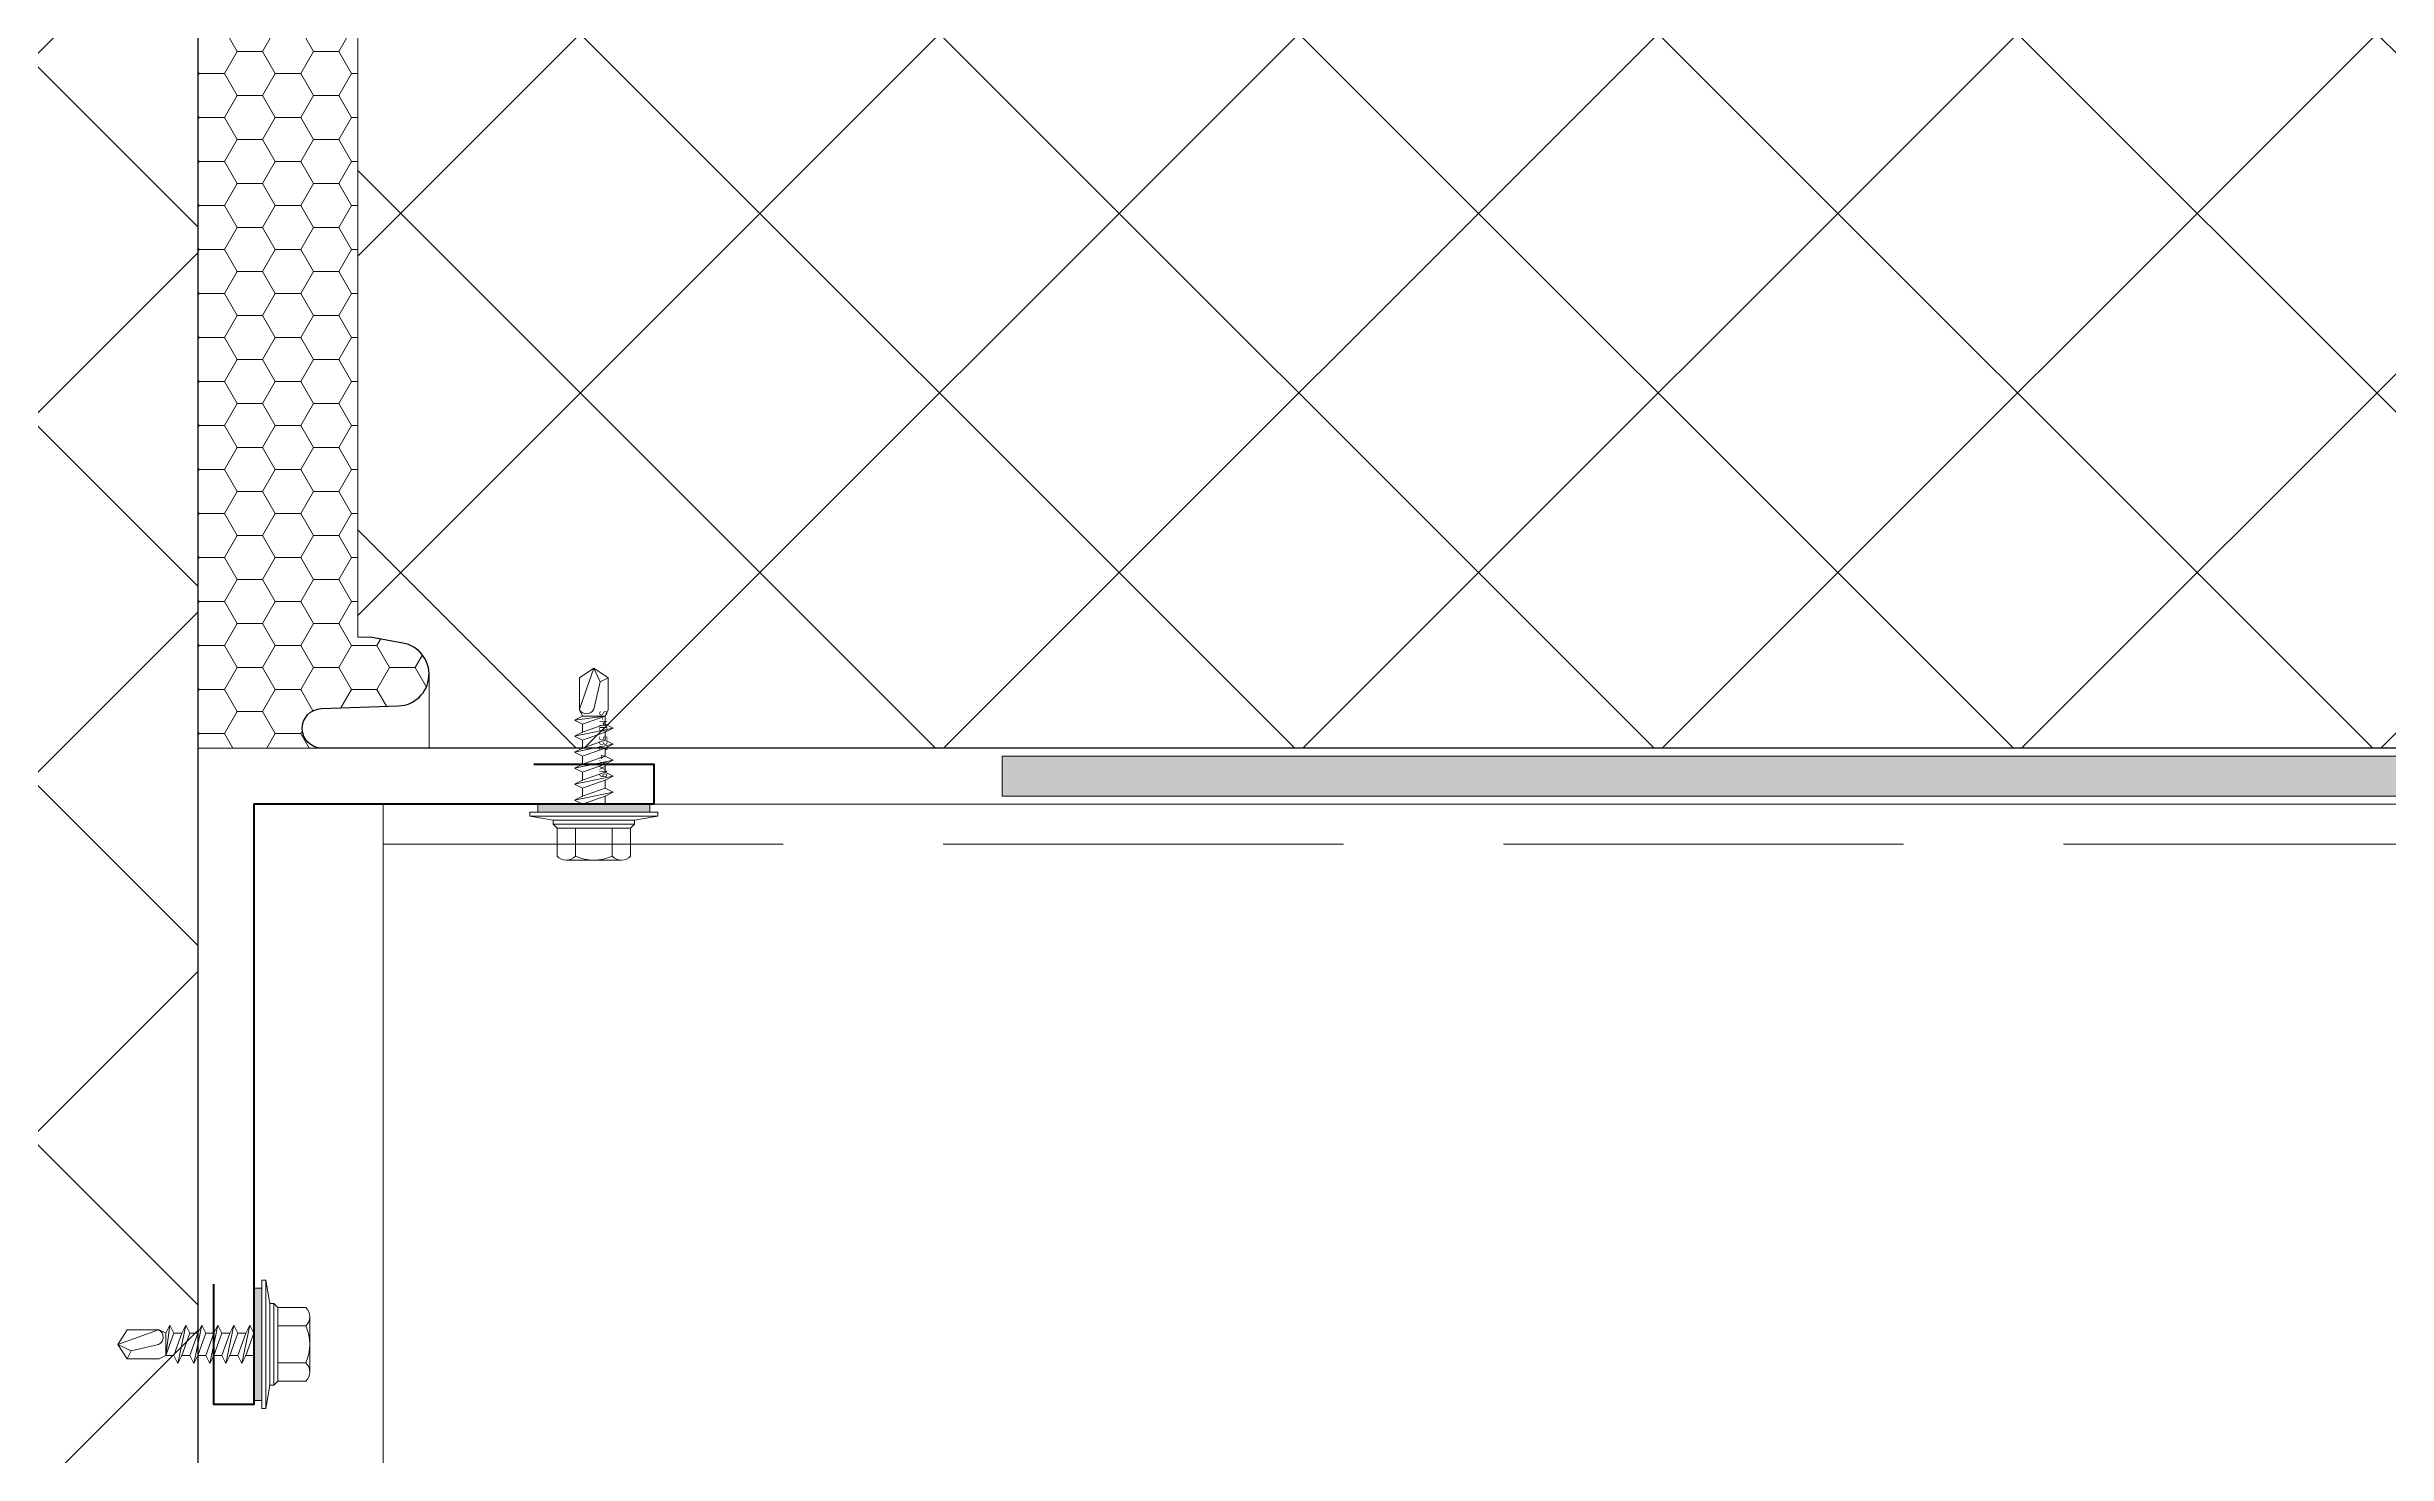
# Model space of a CAD drawing. Header units: millimetres. Extents: x -351329 to 406471, y -253833 to 111767.
# Drawn here: x -229454.9 to -229162.5, y -188711.9 to -188536 of the extents above; entities that cross this region are included whole.
import ezdxf

# ---------------------------------------------------------------- set-up
doc = ezdxf.new("R2010")
doc.units = ezdxf.units.MM
doc.linetypes.add('GOST2.303 4', pattern=[7, 5, -2, 0])
for name, color, linetype, lineweight in [('_Саморез', 12, 'Continuous', 9), ('_Сендвичи', 230, 'Continuous', 30), ('_Сендвичи кровля', 5, 'Continuous', 30), ('_Фасонные эл.', 7, 'Continuous', 40), ('выноска', 7, 'Continuous', 13), ('тонкие', 221, 'Continuous', 13)]:
    doc.layers.add(name, color=color, linetype=linetype, lineweight=lineweight)
doc.styles.add('GOST 2.304', font='CS_Gost2304.shx')
doc.dimstyles.new('SPDS', dxfattribs={"dimscale": 100, "dimtxt": 2.5, "dimasz": 2.5, "dimexe": 1.25, "dimexo": 0.625, "dimtad": 1, "dimdec": 0, "dimrnd": 0.001, "dimtxsty": 'GOST 2.304', "dimblk": 'OBLIQUE', "dimcen": 2.5, "dimdle": 2, "dimadec": 0, "dimazin": 2, "dimtfac": 0.75, "dimtdec": 0, "dimtmove": 1, "dimatfit": 3, "dimfxl": 1, "dimtolj": 1, "dimarcsym": 0})

# ---------------------------------------------------------------- blocks, each defined once
blk = doc.blocks.new('*D165')
at = {"layer": 'Defpoints', "color": 0, "transparency": 16777216}
for p in [(0, 2), (0, -17), (0, -17)]:
    blk.add_point(p, dxfattribs=at)
at = {"layer": 'Defpoints', "color": 0, "transparency": 16777216, "insert": (-1.18, -7.5), "char_height": 1, "attachment_point": 5, "rotation": 90, "style": 'GOST 2.304'}
blk.add_mtext('\\A1;S-MD 53Z 4.8х19', dxfattribs=at)
blk = doc.blocks.new('_Oblique')
at = {"layer": 'выноска', "color": 0, "lineweight": -2}
blk.add_line((-0.5, -0.5), (0.5, 0.5), dxfattribs=at)
blk = doc.blocks.new('Саморез HILTI S-MD 53Z')
at = {"layer": '_Саморез'}
blk.add_hatch(color=256, dxfattribs=at).paths.add_polyline_path([(-7, 0), (7, 0), (7, 1), (-7, 1)])
for p, q in [((-2.4, -1.5), (2.4, -0.5)), ((-2.4, -3.5), (2.4, -2.5)), ((-2.4, -5.5), (2.4, -4.5)), ((-2.4, -7.5), (2.4, -6.5)), ((-2.4, -9.5), (2.4, -8.5)), ((-1.4, -11), (2.4, -10.5)), ((1.4, -11), (-1.4, -11))]:
    blk.add_line(p, q, dxfattribs=at)
for points in [[(-4.6, 6.5), (-4.6, 3)], [(3.45, 7), (-3.45, 7)], [(-2.3, 3), (-2.3, 6.5)], [(2.3, 3), (2.3, 6.45)], [(4.6, 6.5), (4.6, 3)], [(-5.1, 2.5), (-4.6, 3), (4.6, 3), (5.1, 2.5), (-5.1, 2.5)], [(-8, 1.5), (-5.1, 2), (5.1, 2), (8, 1.5), (-8, 1.5)], [(-8, 1), (8, 1), (8, 1.5), (-8, 1.5), (-8, 1)], [(-5.1, 2), (-5.1, 2.5), (5.1, 2.5), (5.1, 2), (-5.1, 2)], [(-1.4, 0), (-1.4, -1)], [(-1.4, -1), (1.4, 0)], [(2.4, -0.5), (1.4, 0)], [(-2.4, -1.5), (-1.4, -1)], [(-2.4, -1.5), (-1.4, -2)], [(-1.4, -2), (1.4, -1)], [(-1.4, -2), (-1.4, -3)], [(-1.4, -3), (1.4, -2)], [(2.4, -0.5), (1.4, -1)], [(1.4, -1), (1.4, -2)], [(2.4, -2.5), (1.4, -2)], [(2.4, -2.5), (1.4, -3)], [(-2.4, -3.5), (-1.4, -3)], [(-2.4, -3.5), (-1.4, -4)], [(-2.4, -5.5), (-1.4, -5)], [(-2.4, -5.5), (-1.4, -6)], [(-1.4, -4), (1.4, -3)], [(-1.4, -4), (-1.4, -5)], [(-1.4, -5), (1.4, -4)], [(-1.4, -6), (1.4, -5)], [(1.4, -3), (1.4, -4)], [(2.4, -4.5), (1.4, -4)], [(2.4, -4.5), (1.4, -5)], [(1.4, -5), (1.4, -6)], [(-2.4, -7.5), (-1.4, -7)], [(-2.4, -7.5), (-1.4, -8)], [(-1.4, -6), (-1.4, -7)], [(-1.4, -7), (1.4, -6)], [(-1.4, -8), (1.4, -7)], [(-1.4, -8), (-1.4, -9)], [(-1.4, -9), (1.4, -8)], [(2.4, -6.5), (1.4, -6)], [(2.4, -6.5), (1.4, -7)], [(1.4, -7), (1.4, -8)], [(2.4, -8.5), (1.4, -8)], [(2.4, -8.5), (1.4, -9)], [(-2.4, -9.5), (-1.4, -9)], [(-2.4, -9.5), (-1.4, -10)], [(-1.4, -11), (-1.8, -11.8), (-1.8, -15.8)], [(-1.4, -10), (1.4, -9)], [(-1.4, -10), (-1.4, -11)], [(-1.4, -11), (1.4, -10)], [(1.4, -9), (1.4, -10)], [(2.4, -10.5), (1.4, -10)], [(2.4, -10.5), (1.4, -11)], [(1.4, -11), (1.8, -11.8), (1.8, -15.8)], [(-0.8, -15.3), (0, -11.9)], [(0, -17), (1.8, -11.9)], [(-1.8, -15.8), (-0.8, -15.3)], [(0, -17), (-1.8, -15.8)], [(-0.8, -15.3), (0, -17)], [(0, -17), (1.8, -15.8)]]:
    blk.add_lwpolyline(points, dxfattribs=at)
blk.add_lwpolyline([(-7, 0), (7, 0), (7, 1), (-7, 1)], close=True, dxfattribs=at)
for centre, radius, start, end in [((-3.45, 5.43), 1.57, 43.0029, 136.9971), ((0, 1.46), 5.54, 65.4705, 114.5295), ((3.45, 5.43), 1.57, 43.0029, 136.9971), ((0.9, -12.27), 0.975, 22.6199, 157.3801)]:
    blk.add_arc(centre, radius, start, end, dxfattribs=at)
at = {"layer": 'Defpoints'}
dim = blk.add_linear_dim(base=(0, -17), p1=(0, 2), p2=(0, -17), angle=90, text='S-MD 53Z 4.8х<>', dimstyle='SPDS', override={"dimscale": 1, "dimtxt": 1, "dimse1": 1, "dimse2": 1, "dimsd1": 1, "dimsd2": 1}, dxfattribs=at)
dim.commit()
dim.dimension.update_dxf_attribs({"geometry": '*D165', "text_midpoint": (-1.18, -7.5)})

msp = doc.modelspace()

# ---------------------------------------------------------------- hatches: boundary and pattern name
at = {"layer": 'тонкие', "ltscale": 10}
h = msp.add_hatch(dxfattribs=at)
h.set_pattern_fill('ANSI37', color=256, scale=10, angle=-90)
h.set_pattern_definition([(315, (-211227.003, -173316.17), (22.45064, 22.45064), []), (45, (-211227.003, -173316.17), (-22.45064, 22.45064), [])])
h.paths.add_polyline_path([(-229576.07, -188908.23), (-229518.57, -188908.23), (-229512.32, -188883.23), (-229499.82, -188933.23), (-229493.57, -188908.23), (-229436.07, -188908.23), (-229436.07, -188054.23), (-229493.57, -188054.23), (-229499.82, -188079.23), (-229512.32, -188029.23), (-229518.57, -188054.23), (-229576.07, -188054.23)])
h = msp.add_hatch(dxfattribs=at)
h.set_pattern_fill('ANSI37', color=256, scale=10, angle=-90)
h.set_pattern_definition([(315, (-266364.503, -156991.247), (22.45064, 22.45064), []), (45, (-266364.503, -156991.247), (-22.45064, 22.45064), [])])
edge = h.paths.add_edge_path()
edge.add_line((-228915.77, -188604.17), (-228915.77, -188424.37))
edge.add_line((-228915.77, -188424.37), (-228970.74, -188424.37))
edge.add_line((-228970.74, -188424.37), (-228975.64, -188423.37))
edge.add_line((-228975.64, -188423.37), (-229000.5, -188423.37))
edge.add_line((-229000.5, -188423.37), (-229005.4, -188424.37))
edge.add_line((-229005.4, -188424.37), (-229078.93, -188424.37))
edge.add_line((-229078.93, -188424.37), (-229102.43, -188390.37))
edge.add_line((-229102.43, -188390.37), (-229123.72, -188390.37))
edge.add_line((-229123.72, -188390.37), (-229147.22, -188424.37))
edge.add_line((-229147.22, -188424.37), (-229220.74, -188424.37))
edge.add_line((-229220.74, -188424.37), (-229225.64, -188423.37))
edge.add_line((-229225.64, -188423.37), (-229250.5, -188423.37))
edge.add_line((-229250.5, -188423.37), (-229255.4, -188424.37))
edge.add_line((-229255.4, -188424.37), (-229328.93, -188424.37))
edge.add_line((-229328.93, -188424.37), (-229352.43, -188390.37))
edge.add_line((-229352.43, -188390.37), (-229373.72, -188390.37))
edge.add_line((-229373.72, -188390.37), (-229397.22, -188424.37))
edge.add_line((-229397.22, -188424.37), (-229415.37, -188424.37))
edge.add_line((-229415.37, -188424.37), (-229415.37, -188431.67))
edge.add_line((-229415.37, -188431.67), (-229416.07, -188431.67))
edge.add_line((-229416.07, -188431.67), (-229416.07, -188609.81))
edge.add_line((-229416.07, -188609.81), (-229414.5, -188609.81))
edge.add_line((-229414.5, -188609.81), (-229410.43, -188610.53))
edge.add_arc((-229411.12, -188614.43), 3.96, 0, 79.9958, ccw=False)
edge.add_line((-229407.16, -188614.43), (-229407.16, -188623.67))
edge.add_line((-229407.16, -188623.67), (-228928.47, -188623.67))
edge.add_line((-228928.47, -188623.67), (-228928.47, -188622.67))
edge.add_line((-228928.47, -188622.67), (-228929.47, -188622.17))
edge.add_line((-228929.47, -188622.17), (-228928.47, -188621.67))
edge.add_line((-228928.47, -188621.67), (-228928.47, -188620.67))
edge.add_line((-228928.47, -188620.67), (-228929.47, -188620.17))
edge.add_line((-228929.47, -188620.17), (-228928.47, -188619.67))
edge.add_line((-228928.47, -188619.67), (-228928.89, -188618.83))
edge.add_line((-228928.89, -188618.83), (-228928.87, -188618.77))
edge.add_line((-228928.87, -188618.77), (-228928.87, -188614.87))
edge.add_line((-228928.87, -188614.87), (-228927.07, -188613.67))
edge.add_line((-228927.07, -188613.67), (-228925.27, -188614.87))
edge.add_line((-228925.27, -188614.87), (-228925.27, -188618.87))
edge.add_line((-228925.27, -188618.87), (-228925.37, -188619.07))
edge.add_line((-228925.37, -188619.07), (-228890.77, -188610.42))
edge.add_line((-228890.77, -188610.42), (-228915.77, -188604.17))
h = msp.add_hatch(dxfattribs=at)
h.set_pattern_fill('HONEY', color=256)
h.set_pattern_definition([(0, (-268721.767, -156706.8675), (4.7625, 2.74963064), [3.175, -6.35]), (120, (-268721.767, -156706.8675), (-4.76249999, 2.74963066), [3.175, -6.35]), (60, (-268721.767, -156706.8675), (1e-08, 5.49926131), [-6.35, 3.175])])
h.paths.add_polyline_path([(-229436.07, -188623.67), (-229420.53, -188623.67, -0.982733), (-229420.62, -188618.72), (-229410.98, -188618.38, 0.900404), (-229410.43, -188610.53), (-229414.5, -188609.81), (-229416.07, -188609.81), (-229416.07, -188431.67), (-229416.07, -188423.67), (-229436.07, -188423.67)])
h = msp.add_hatch(color=256, dxfattribs=at)
h.dxf.hatch_style = 1
h.paths.add_polyline_path([(-228915.77, -188629.67), (-228933.77, -188624.67), (-229335.56, -188624.67), (-229335.56, -188629.67)])

# ---------------------------------------------------------------- linework, layer by layer
at = {"layer": '_Сендвичи', "ltscale": 10}
msp.add_lwpolyline([(-229436.07, -188054.23), (-229436.07, -188908.23)], dxfattribs=at)
at = {"layer": '_Сендвичи кровля', "color": 7, "lineweight": 13}
msp.add_lwpolyline([(-229416.07, -188431.67), (-229416.07, -188609.81), (-229414.5, -188609.81), (-229410.43, -188610.53, -0.363949), (-229407.16, -188614.43), (-229407.16, -188623.67)], format="xyb", dxfattribs=at)
at = {"layer": '_Сендвичи кровля', "color": 7}
msp.add_lwpolyline([(-228937.77, -188623.67), (-229420.53, -188623.67, -0.982697), (-229420.62, -188618.72), (-229410.98, -188618.38, 0.900404), (-229410.43, -188610.53), (-229414.5, -188609.81)], format="xyb", dxfattribs=at)
at = {"layer": '_Фасонные эл.', "ltscale": 10}
msp.add_lwpolyline([(-229394.07, -188625.67), (-229379.07, -188625.67), (-229379.07, -188630.67), (-229429.07, -188630.67), (-229429.07, -188705.67), (-229434.07, -188705.67), (-229434.07, -188690.67)], dxfattribs=at)
at = {"layer": 'тонкие', "ltscale": 10}
for p, q in [((-229436.07, -188623.67), (-229418.79, -188623.67)), ((-229412.91, -188630.67), (-228915.77, -188630.67)), ((-229412.91, -188630.67), (-229412.91, -188810.67))]:
    msp.add_line(p, q, dxfattribs=at)
at = {"layer": 'тонкие', "linetype": 'GOST2.303 4', "ltscale": 10}
msp.add_line((-229412.91, -188635.67), (-228915.77, -188635.67), dxfattribs=at)
at = {"layer": 'тонкие', "ltscale": 10}
msp.add_lwpolyline([(-229335.56, -188629.67), (-228915.77, -188629.67), (-228933.77, -188624.67), (-229335.56, -188624.67)], close=True, dxfattribs=at)

# ---------------------------------------------------------------- block references
at = {"layer": '_Фасонные эл.', "ltscale": 10, "rotation": 180}
msp.add_blockref('Саморез HILTI S-MD 53Z', (-229386.57, -188630.67), dxfattribs=at)
at = {"layer": '_Фасонные эл.', "ltscale": 10, "xscale": -1, "rotation": 270}
msp.add_blockref('Саморез HILTI S-MD 53Z', (-229429.07, -188698.17), dxfattribs=at)

doc.saveas('drawing.dxf')
